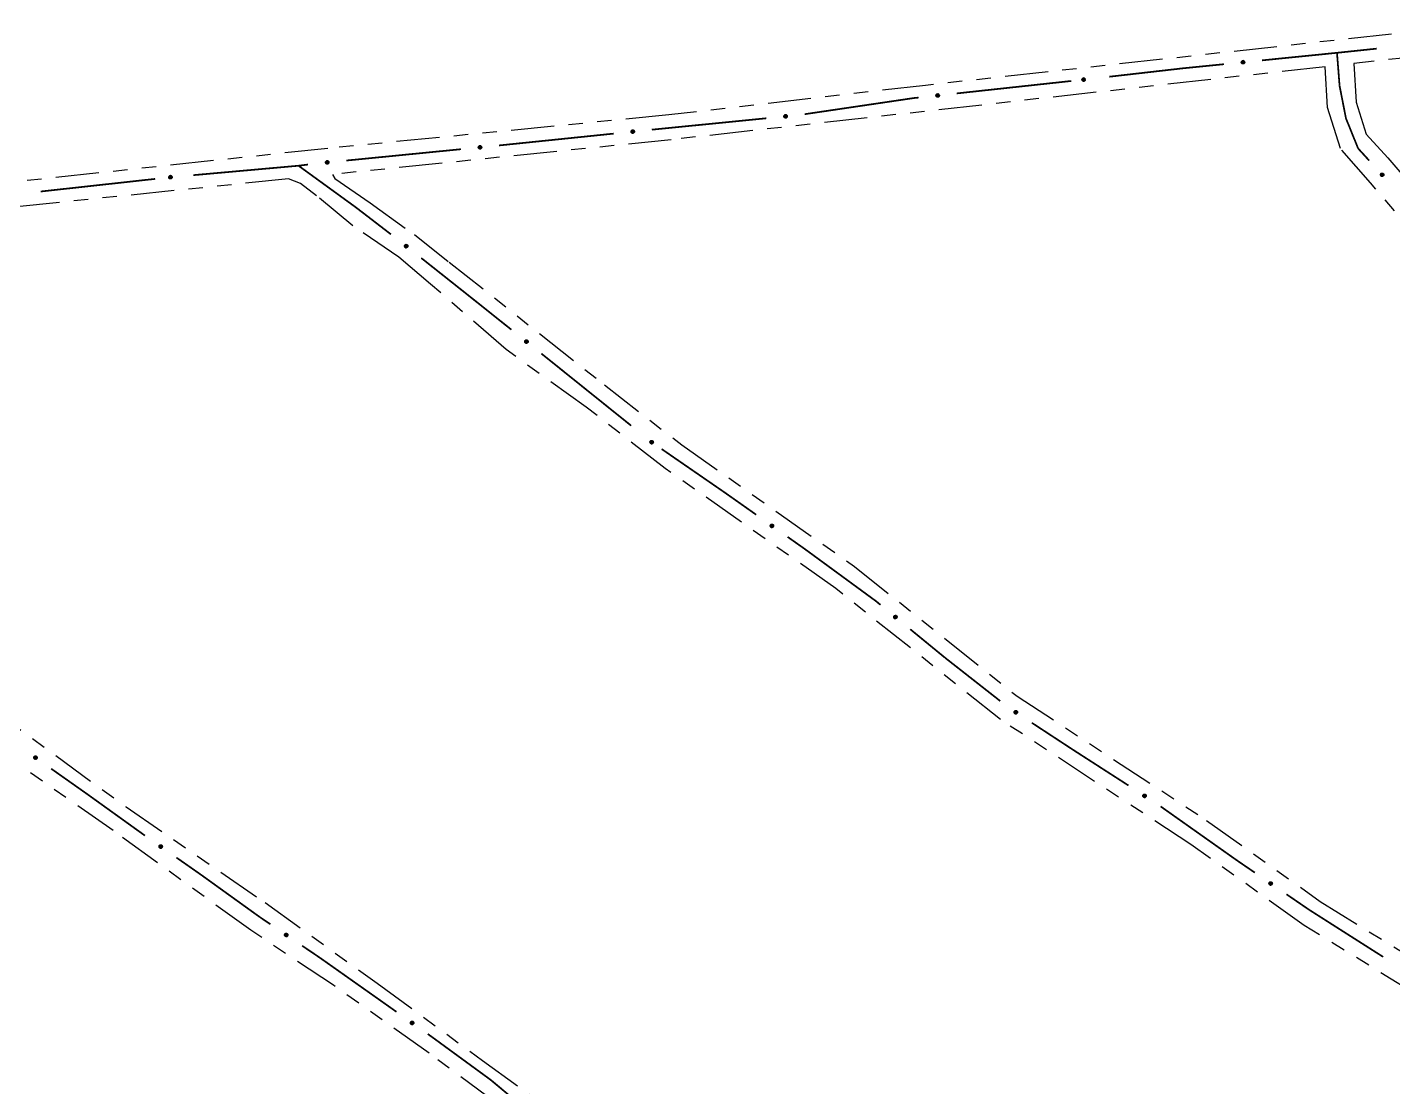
# Model space of a CAD drawing. Extents: x 211453 to 215163, y 4877397 to 4881305.
# Drawn here: x 214336.4 to 214478.6, y 4879583.5 to 4879693.9 of the extents above; entities that cross this region are included whole.
import ezdxf

# ---------------------------------------------------------------- set-up
doc = ezdxf.new("R2010")
doc.units = 0
doc.header["$LTSCALE"] = 1.5
doc.header["$MEASUREMENT"] = 0
doc.linetypes.add('TRACO_25', pattern=[8, 3, -1, 1, -1, 1, -1])
doc.layers.add('SV-EIXO-RUA-N-PAV', color=6, linetype='CONTINUOUS')
doc.layers.add('SV-RUA-NAO-PAV', color=7, linetype='CONTINUOUS')

msp = doc.modelspace()

# ---------------------------------------------------------------- linework, layer by layer
at = {"layer": 'SV-EIXO-RUA-N-PAV', "const_width": 0.18}
for points in [[(214472.809692, 4879691.26228), (214465.00455, 4879690.47629)], [(214472.964222, 4879691.278532), (214472.809692, 4879691.26228)], [(214472.809692, 4879691.26228), (214473.043947, 4879688.27144)], [(214476.942282, 4879691.696908), (214472.964222, 4879691.278532)], [(214461.024678, 4879690.07551), (214457.044807, 4879689.674731)], [(214456.662365, 4879689.636219), (214449.095994, 4879688.77149)], [(214457.044807, 4879689.674731), (214456.662365, 4879689.636219)], [(214445.121041, 4879688.324688), (214433.191045, 4879687.030396)], [(214473.043947, 4879688.27144), (214473.079169, 4879687.821748)], [(214473.079169, 4879687.821748), (214473.56962, 4879685.320448)], [(214428.67087, 4879686.54), (214417.340797, 4879684.864425)], [(214429.214379, 4879686.598965), (214428.67087, 4879686.54)], [(214413.363793, 4879684.441206), (214402.418084, 4879683.349666)], [(214473.56962, 4879685.320448), (214473.745049, 4879684.425761)], [(214473.745049, 4879684.425761), (214474.902501, 4879681.562589)], [(214397.444196, 4879682.83937), (214385.507461, 4879681.608778)], [(214401.683554, 4879683.276418), (214401.423107, 4879683.249567)], [(214402.418084, 4879683.349666), (214401.683554, 4879683.276418)], [(214474.902501, 4879681.562589), (214475.01022, 4879681.296126)], [(214475.01022, 4879681.296126), (214476.164439, 4879680.030924)], [(214381.526905, 4879681.214854), (214369.585167, 4879680.033802)], [(214364.611463, 4879679.494165), (214353.658703, 4879678.511981)], [(214364.614727, 4879679.494573), (214364.611463, 4879679.494165)], [(214364.611463, 4879679.494165), (214370.274925, 4879675.38014)], [(214365.606954, 4879679.619014), (214364.614727, 4879679.494573)], [(214349.677923, 4879678.122366), (214337.750177, 4879676.807496)], [(214370.274925, 4879675.38014), (214370.61644, 4879675.132059)], [(214370.61644, 4879675.132059), (214374.244985, 4879672.34087)], [(214377.396554, 4879669.877796), (214382.09754, 4879666.149427)], [(214382.09754, 4879666.149427), (214382.343139, 4879665.954642)], [(214382.343139, 4879665.954642), (214386.787954, 4879662.407769)], [(214389.914508, 4879659.912843), (214390.696147, 4879659.289111)], [(214390.696147, 4879659.289111), (214390.755771, 4879659.241532)], [(214390.755771, 4879659.241532), (214399.272487, 4879652.400978)], [(214402.445947, 4879649.969744), (214409.030475, 4879645.426177)], [(214409.030475, 4879645.426177), (214409.08228, 4879645.39043)], [(214409.08228, 4879645.39043), (214412.299341, 4879643.12086)], [(214415.567832, 4879640.815006), (214417.202078, 4879639.662079)], [(214417.202078, 4879639.662079), (214417.353285, 4879639.555406)], [(214417.353285, 4879639.555406), (214424.463432, 4879634.344917)], [(214424.463432, 4879634.344917), (214424.77453, 4879634.116936)], [(214424.77453, 4879634.116936), (214425.249647, 4879633.727527)], [(214428.343313, 4879631.191934), (214431.436979, 4879628.656341)], [(214431.436979, 4879628.656341), (214431.997497, 4879628.196936)], [(214431.997497, 4879628.196936), (214437.721598, 4879623.706477)], [(214441.01362, 4879621.439351), (214445.19537, 4879618.698372)], [(214445.19537, 4879618.698372), (214445.310417, 4879618.622964)], [(214445.310417, 4879618.622964), (214451.07992, 4879614.907329)], [(214338.844817, 4879616.652403), (214342.112689, 4879614.34567)], [(214342.112689, 4879614.34567), (214342.674274, 4879613.949257)], [(214342.674274, 4879613.949257), (214347.799348, 4879610.26381)], [(214454.431846, 4879612.725232), (214461.779012, 4879607.527237)], [(214347.799348, 4879610.26381), (214348.529646, 4879609.738652)], [(214348.529646, 4879609.738652), (214348.612032, 4879609.68112)], [(214351.89154, 4879607.390961), (214354.35117, 4879605.673342)], [(214461.779012, 4879607.527237), (214462.390609, 4879607.094542)], [(214462.390609, 4879607.094542), (214464.248224, 4879605.823542)], [(214354.35117, 4879605.673342), (214354.417913, 4879605.626734)], [(214354.417913, 4879605.626734), (214360.031445, 4879601.582577)], [(214467.549453, 4879603.564806), (214469.200068, 4879602.435439)], [(214469.200068, 4879602.435439), (214469.925155, 4879601.939326)], [(214469.925155, 4879601.939326), (214475.932177, 4879598.114342)], [(214360.031445, 4879601.582577), (214360.536448, 4879601.218757)], [(214360.536448, 4879601.218757), (214361.677159, 4879600.446401)], [(214364.989351, 4879598.203771), (214366.645447, 4879597.082456)], [(214475.932177, 4879598.114342), (214476.55329, 4879597.718848)], [(214476.55329, 4879597.718848), (214477.620694, 4879597.042472)], [(214366.645447, 4879597.082456), (214366.852355, 4879596.942362)], [(214366.852355, 4879596.942362), (214372.365329, 4879593.047326)], [(214372.365329, 4879593.047326), (214372.905098, 4879592.665967)], [(214372.905098, 4879592.665967), (214374.814521, 4879591.314855)], [(214378.079745, 4879589.004375), (214378.530203, 4879588.68563)], [(214378.530203, 4879588.68563), (214384.542608, 4879584.289462)], [(214384.542608, 4879584.289462), (214384.648738, 4879584.211863)], [(214384.648738, 4879584.211863), (214387.617286, 4879581.731294)]]:
    msp.add_lwpolyline(points, dxfattribs=at)
at = {"layer": 'SV-EIXO-RUA-N-PAV'}
for points in [[(214463.168601, 4879690.18077), (214463.138196, 4879690.14246), (214463.104231, 4879690.115753), (214463.069492, 4879690.101631), (214463.035539, 4879690.097157), (214463.000288, 4879690.096491), (214462.9646, 4879690.103662), (214462.926753, 4879690.120394), (214462.88811, 4879690.150624), (214462.863037, 4879690.187216), (214462.84737, 4879690.220534), (214462.840666, 4879690.255669), (214462.840594, 4879690.289924), (214462.849268, 4879690.326749), (214462.866599, 4879690.364937), (214462.897937, 4879690.403059), (214462.931415, 4879690.429014), (214462.965375, 4879690.441791), (214463.00074, 4879690.448307), (214463.036737, 4879690.448555), (214463.071728, 4879690.441314), (214463.110147, 4879690.423796), (214463.147363, 4879690.392366), (214463.173631, 4879690.359272), (214463.186882, 4879690.325499), (214463.192513, 4879690.290538), (214463.19361, 4879690.25519), (214463.187896, 4879690.219015), (214463.168601, 4879690.18077)], [(214446.566085, 4879688.370736), (214446.535976, 4879688.332193), (214446.502218, 4879688.305225), (214446.467588, 4879688.290836), (214446.433671, 4879688.2861), (214446.398426, 4879688.285163), (214446.362684, 4879688.292058), (214446.32471, 4879688.308498), (214446.285834, 4879688.33843), (214446.260481, 4879688.374828), (214446.244557, 4879688.408024), (214446.237583, 4879688.443106), (214446.237246, 4879688.47736), (214446.245636, 4879688.51425), (214446.262672, 4879688.552571), (214446.293716, 4879688.590933), (214446.326993, 4879688.617145), (214446.360854, 4879688.630183), (214446.396168, 4879688.636972), (214446.432161, 4879688.637497), (214446.467208, 4879688.630526), (214446.50576, 4879688.613304), (214446.543217, 4879688.582163), (214446.56974, 4879688.549271), (214446.58325, 4879688.515602), (214446.589151, 4879688.480685), (214446.59052, 4879688.445346), (214446.585085, 4879688.409129), (214446.566085, 4879688.370736)], [(214431.357427, 4879686.720739), (214431.327319, 4879686.682197), (214431.293561, 4879686.655228), (214431.258931, 4879686.640839), (214431.225014, 4879686.636103), (214431.189769, 4879686.635166), (214431.154027, 4879686.642062), (214431.116052, 4879686.658502), (214431.077177, 4879686.688433), (214431.051823, 4879686.724831), (214431.0359, 4879686.758027), (214431.028925, 4879686.79311), (214431.028589, 4879686.827363), (214431.036979, 4879686.864253), (214431.054015, 4879686.902574), (214431.085058, 4879686.940936), (214431.118335, 4879686.967148), (214431.152197, 4879686.980187), (214431.187511, 4879686.986975), (214431.223504, 4879686.9875), (214431.25855, 4879686.98053), (214431.297103, 4879686.963307), (214431.33456, 4879686.932166), (214431.361082, 4879686.899275), (214431.374593, 4879686.865605), (214431.380493, 4879686.830688), (214431.381863, 4879686.79535), (214431.376427, 4879686.759132), (214431.357427, 4879686.720739)], [(214415.507816, 4879684.544388), (214415.477374, 4879684.506108), (214415.443384, 4879684.479434), (214415.40863, 4879684.465345), (214415.374673, 4879684.460904), (214415.339422, 4879684.460273), (214415.303741, 4879684.467478), (214415.26591, 4879684.484246), (214415.227296, 4879684.514514), (214415.202259, 4879684.55113), (214415.186624, 4879684.584463), (214415.179954, 4879684.619605), (214415.179915, 4879684.65386), (214415.188624, 4879684.690676), (214415.205992, 4879684.728848), (214415.237367, 4879684.766939), (214415.27087, 4879684.792862), (214415.304843, 4879684.805606), (214415.340215, 4879684.812088), (214415.376211, 4879684.812301), (214415.411196, 4879684.805026), (214415.449597, 4879684.78747), (214415.486783, 4879684.756005), (214415.513019, 4879684.722885), (214415.526237, 4879684.6891), (214415.531835, 4879684.654133), (214415.532898, 4879684.618784), (214415.527148, 4879684.582615), (214415.507816, 4879684.544388)], [(214399.587863, 4879682.949703), (214399.557549, 4879682.911322), (214399.523648, 4879682.884534), (214399.488941, 4879682.87033), (214399.454999, 4879682.865775), (214399.41975, 4879682.865027), (214399.384045, 4879682.872113), (214399.346159, 4879682.888755), (214399.307444, 4879682.918894), (214399.282285, 4879682.955426), (214399.266539, 4879682.988707), (214399.259752, 4879683.023826), (214399.259598, 4879683.058081), (214399.268185, 4879683.094926), (214399.285426, 4879683.133155), (214399.316674, 4879683.171351), (214399.35009, 4879683.197385), (214399.38402, 4879683.210243), (214399.41937, 4879683.216842), (214399.455365, 4879683.217176), (214399.490374, 4879683.210018), (214399.528834, 4879683.19259), (214399.566125, 4879683.161249), (214399.592471, 4879683.128217), (214399.605801, 4879683.094476), (214399.611515, 4879683.059527), (214399.612696, 4879683.024182), (214399.607068, 4879682.987994), (214399.587863, 4879682.949703)], [(214383.671012, 4879681.316291), (214383.640539, 4879681.278036), (214383.606527, 4879681.251389), (214383.571762, 4879681.237329), (214383.537801, 4879681.232915), (214383.50255, 4879681.232313), (214383.466874, 4879681.239547), (214383.429057, 4879681.256347), (214383.390468, 4879681.286646), (214383.365461, 4879681.323282), (214383.349853, 4879681.356628), (214383.343212, 4879681.391775), (214383.3432, 4879681.42603), (214383.35194, 4879681.462839), (214383.369339, 4879681.500997), (214383.400745, 4879681.539063), (214383.434269, 4879681.564958), (214383.468252, 4879681.577674), (214383.503629, 4879681.584127), (214383.539626, 4879681.584311), (214383.574604, 4879681.577008), (214383.612991, 4879681.559421), (214383.650152, 4879681.527925), (214383.676361, 4879681.494784), (214383.689551, 4879681.460988), (214383.69512, 4879681.426016), (214383.696154, 4879681.390667), (214383.690375, 4879681.354502), (214383.671012, 4879681.316291)], [(214367.748694, 4879679.741555), (214367.718221, 4879679.703301), (214367.684209, 4879679.676654), (214367.649444, 4879679.662594), (214367.615483, 4879679.65818), (214367.580232, 4879679.657577), (214367.544556, 4879679.664811), (214367.506739, 4879679.681611), (214367.46815, 4879679.71191), (214367.443143, 4879679.748547), (214367.427535, 4879679.781892), (214367.420894, 4879679.817039), (214367.420882, 4879679.851295), (214367.429622, 4879679.888103), (214367.447021, 4879679.926261), (214367.478427, 4879679.964327), (214367.511951, 4879679.990222), (214367.545934, 4879680.002939), (214367.581311, 4879680.009392), (214367.617308, 4879680.009575), (214367.652286, 4879680.002273), (214367.690674, 4879679.984685), (214367.727834, 4879679.95319), (214367.754043, 4879679.920048), (214367.767233, 4879679.886253), (214367.772802, 4879679.851281), (214367.773836, 4879679.815931), (214367.768058, 4879679.779767), (214367.748694, 4879679.741555)], [(214477.496852, 4879678.733728), (214477.545736, 4879678.73218), (214477.587432, 4879678.720853), (214477.61949, 4879678.701396), (214477.643336, 4879678.676815), (214477.664899, 4879678.648921), (214477.680434, 4879678.616001), (214477.689582, 4879678.575644), (214477.688373, 4879678.526596), (214477.673962, 4879678.484645), (214477.656568, 4879678.452195), (214477.632369, 4879678.425854), (214477.60492, 4879678.405361), (214477.570191, 4879678.390355), (214477.529203, 4879678.381483), (214477.479913, 4879678.383893), (214477.439111, 4879678.395278), (214477.408597, 4879678.414912), (214477.38227, 4879678.439408), (214477.360597, 4879678.46815), (214477.345534, 4879678.500553), (214477.336676, 4879678.541837), (214477.339699, 4879678.590455), (214477.35059, 4879678.63128), (214477.36979, 4879678.662061), (214477.39449, 4879678.687437), (214477.422205, 4879678.709405), (214477.454646, 4879678.726399), (214477.496852, 4879678.733728)], [(214351.420267, 4879678.203688), (214351.390225, 4879678.165094), (214351.356514, 4879678.138067), (214351.321909, 4879678.123619), (214351.288, 4879678.118824), (214351.252757, 4879678.117827), (214351.217003, 4879678.12466), (214351.179, 4879678.141035), (214351.140073, 4879678.170899), (214351.114657, 4879678.207253), (214351.098676, 4879678.240422), (214351.091641, 4879678.275492), (214351.091245, 4879678.309745), (214351.099572, 4879678.34665), (214351.116542, 4879678.385), (214351.147519, 4879678.423415), (214351.180751, 4879678.449685), (214351.214589, 4879678.462782), (214351.249892, 4879678.469631), (214351.285884, 4879678.470218), (214351.320942, 4879678.463308), (214351.359524, 4879678.446152), (214351.397035, 4879678.415075), (214351.423614, 4879678.38223), (214351.437183, 4879678.348584), (214351.443143, 4879678.313677), (214351.444574, 4879678.278341), (214351.439201, 4879678.242114), (214351.420267, 4879678.203688)], [(214375.785389, 4879671.296115), (214375.833891, 4879671.302409), (214375.876863, 4879671.2979), (214375.911621, 4879671.283824), (214375.939093, 4879671.263377), (214375.964841, 4879671.239292), (214375.985444, 4879671.209283), (214376.000933, 4879671.17091), (214376.007588, 4879671.122301), (214376.000076, 4879671.078584), (214375.988099, 4879671.043768), (214375.968427, 4879671.013895), (214375.944611, 4879670.989273), (214375.912731, 4879670.968903), (214375.873691, 4879670.953586), (214375.82465, 4879670.948077), (214375.782552, 4879670.952786), (214375.74929, 4879670.967284), (214375.719382, 4879670.987252), (214375.69339, 4879671.012155), (214375.673335, 4879671.04173), (214375.657985, 4879671.081065), (214375.653188, 4879671.12954), (214375.657406, 4879671.171581), (214375.671433, 4879671.205039), (214375.691754, 4879671.23404), (214375.715596, 4879671.26016), (214375.7449, 4879671.282126), (214375.785389, 4879671.296115)], [(214388.307586, 4879661.335967), (214388.356106, 4879661.342116), (214388.399064, 4879661.337479), (214388.43378, 4879661.323299), (214388.461191, 4879661.30277), (214388.486867, 4879661.278609), (214388.50738, 4879661.248538), (214388.522755, 4879661.210119), (214388.529265, 4879661.16149), (214388.521622, 4879661.117795), (214388.509541, 4879661.083016), (214388.48978, 4879661.053202), (214388.465891, 4879661.028651), (214388.43395, 4879661.008377), (214388.394864, 4879660.993176), (214388.345807, 4879660.987814), (214388.303723, 4879660.992649), (214388.270504, 4879661.007246), (214388.240657, 4879661.027302), (214388.214739, 4879661.052283), (214388.194773, 4879661.081918), (214388.179539, 4879661.121298), (214388.174888, 4879661.169788), (214388.179231, 4879661.211816), (214388.193358, 4879661.245232), (214388.213765, 4879661.274172), (214388.237686, 4879661.30022), (214388.267055, 4879661.322099), (214388.307586, 4879661.335967)], [(214401.350368, 4879650.859479), (214401.398344, 4879650.868983), (214401.441521, 4879650.86734), (214401.477138, 4879650.855605), (214401.505908, 4879650.837029), (214401.5332, 4879650.814709), (214401.555752, 4879650.786135), (214401.573757, 4879650.748877), (214401.583629, 4879650.700817), (214401.579039, 4879650.656697), (214401.569402, 4879650.621163), (214401.551759, 4879650.590048), (214401.529632, 4879650.563898), (214401.499177, 4879650.541454), (214401.461241, 4879650.523577), (214401.412675, 4879650.51482), (214401.370357, 4879650.516721), (214401.336204, 4879650.528976), (214401.305036, 4879650.546911), (214401.277446, 4879650.570032), (214401.25547, 4879650.598208), (214401.237539, 4879650.636436), (214401.229531, 4879650.684485), (214401.230945, 4879650.726714), (214401.242717, 4879650.76103), (214401.261066, 4879650.791318), (214401.283119, 4879650.818964), (214401.310899, 4879650.84283), (214401.350368, 4879650.859479)], [(214413.879639, 4879642.140709), (214413.927711, 4879642.149714), (214413.970869, 4879642.147623), (214414.006362, 4879642.135519), (214414.034937, 4879642.116644), (214414.061996, 4879642.094042), (214414.08425, 4879642.065236), (214414.101867, 4879642.027792), (214414.111239, 4879641.979633), (214414.106191, 4879641.935563), (214414.096186, 4879641.900131), (214414.078221, 4879641.869201), (214414.055824, 4879641.843282), (214414.025137, 4879641.821156), (214413.987017, 4879641.803673), (214413.938363, 4879641.795422), (214413.896067, 4879641.797762), (214413.862043, 4879641.810371), (214413.831063, 4879641.828629), (214413.803714, 4879641.852035), (214413.782032, 4879641.880438), (214413.764499, 4879641.91885), (214413.756991, 4879641.96698), (214413.758843, 4879642.009192), (214413.770972, 4879642.043383), (214413.789634, 4879642.073479), (214413.811973, 4879642.100895), (214413.839999, 4879642.12447), (214413.879639, 4879642.140709)], [(214426.755135, 4879632.635947), (214426.803731, 4879632.641461), (214426.846625, 4879632.636263), (214426.881153, 4879632.62163), (214426.908293, 4879632.600744), (214426.933651, 4879632.576249), (214426.953769, 4879632.545913), (214426.96864, 4879632.507296), (214426.974514, 4879632.458586), (214426.966301, 4879632.414996), (214426.953766, 4879632.380377), (214426.933617, 4879632.350824), (214426.909408, 4879632.326588), (214426.877205, 4879632.306732), (214426.837924, 4879632.292044), (214426.788801, 4879632.287324), (214426.746784, 4879632.292708), (214426.713759, 4879632.307739), (214426.684176, 4879632.328184), (214426.658587, 4879632.353501), (214426.63901, 4879632.383394), (214426.624293, 4879632.422971), (214426.620276, 4879632.471517), (214426.625168, 4879632.513485), (214426.639731, 4879632.546713), (214426.660515, 4879632.575384), (214426.684773, 4879632.601117), (214426.714427, 4879632.62261), (214426.755135, 4879632.635947)], [(214439.281099, 4879622.706574), (214439.328835, 4879622.717217), (214439.372038, 4879622.716602), (214439.407925, 4879622.705719), (214439.437128, 4879622.687832), (214439.464944, 4879622.666168), (214439.48817, 4879622.638139), (214439.507057, 4879622.60132), (214439.518069, 4879622.553509), (214439.514531, 4879622.509292), (214439.505743, 4879622.473539), (214439.488845, 4879622.442013), (214439.467347, 4879622.415344), (214439.437434, 4879622.392181), (214439.399935, 4879622.373406), (214439.351591, 4879622.363496), (214439.309239, 4879622.364389), (214439.274805, 4879622.375828), (214439.243218, 4879622.393016), (214439.215085, 4879622.415474), (214439.192445, 4879622.443119), (214439.173609, 4879622.480909), (214439.164461, 4879622.528754), (214439.164869, 4879622.571005), (214439.175821, 4879622.605591), (214439.193444, 4879622.636307), (214439.214833, 4879622.66447), (214439.242037, 4879622.68899), (214439.281099, 4879622.706574)], [(214337.156981, 4879617.97856), (214337.205056, 4879617.987551), (214337.248212, 4879617.985449), (214337.283702, 4879617.973335), (214337.312273, 4879617.954453), (214337.339326, 4879617.931844), (214337.361572, 4879617.903031), (214337.379179, 4879617.865583), (214337.388538, 4879617.817421), (214337.383478, 4879617.773353), (214337.373464, 4879617.737924), (214337.35549, 4879617.706998), (214337.333086, 4879617.681086), (214337.302393, 4879617.658967), (214337.264269, 4879617.641495), (214337.215612, 4879617.633257), (214337.173317, 4879617.635608), (214337.139297, 4879617.648226), (214337.108321, 4879617.666493), (214337.080978, 4879617.689906), (214337.059304, 4879617.718315), (214337.041781, 4879617.756732), (214337.034286, 4879617.804864), (214337.03615, 4879617.847075), (214337.048287, 4879617.881263), (214337.066957, 4879617.911354), (214337.089304, 4879617.938764), (214337.117336, 4879617.962332), (214337.156981, 4879617.97856)], [(214452.700198, 4879613.994783), (214452.747847, 4879614.005809), (214452.791054, 4879614.005543), (214452.827026, 4879613.994948), (214452.856373, 4879613.977297), (214452.884363, 4879613.955858), (214452.907813, 4879613.928017), (214452.926996, 4879613.891351), (214452.938393, 4879613.84363), (214452.93521, 4879613.799387), (214452.92671, 4879613.763564), (214452.910067, 4879613.731903), (214452.888784, 4879613.705061), (214452.859059, 4879613.681659), (214452.821712, 4879613.662582), (214452.773449, 4879613.652283), (214452.731092, 4879613.652835), (214452.696567, 4879613.663996), (214452.664843, 4879613.68093), (214452.63653, 4879613.70316), (214452.613668, 4879613.730622), (214452.594529, 4879613.76826), (214452.584995, 4879613.81603), (214452.585063, 4879613.858282), (214452.595737, 4879613.892955), (214452.613111, 4879613.923812), (214452.634273, 4879613.952147), (214452.661278, 4879613.976885), (214452.700198, 4879613.994783)], [(214350.197011, 4879608.708556), (214350.245039, 4879608.717791), (214350.288206, 4879608.715907), (214350.323757, 4879608.703974), (214350.352422, 4879608.685236), (214350.37959, 4879608.662764), (214350.401981, 4879608.634065), (214350.419778, 4879608.596706), (214350.42938, 4879608.548592), (214350.424544, 4879608.504499), (214350.414709, 4879608.469019), (214350.396892, 4879608.438004), (214350.374619, 4879608.411978), (214350.344039, 4879608.389704), (214350.306003, 4879608.372039), (214350.257389, 4879608.363554), (214350.215082, 4879608.365692), (214350.180999, 4879608.378138), (214350.149931, 4879608.396247), (214350.122471, 4879608.419522), (214350.100653, 4879608.44782), (214350.082936, 4879608.486148), (214350.075197, 4879608.534241), (214350.076847, 4879608.576461), (214350.088811, 4879608.610711), (214350.107329, 4879608.640896), (214350.129536, 4879608.668418), (214350.157449, 4879608.692128), (214350.197011, 4879608.708556)], [(214465.842419, 4879604.866159), (214465.890357, 4879604.875852), (214465.93354, 4879604.87438), (214465.969203, 4879604.862787), (214465.998046, 4879604.844324), (214466.025427, 4879604.822112), (214466.048092, 4879604.793628), (214466.066244, 4879604.756441), (214466.076306, 4879604.708421), (214466.071891, 4879604.664284), (214466.062395, 4879604.628712), (214466.044875, 4879604.597527), (214466.022852, 4879604.57129), (214465.992485, 4879604.548725), (214465.95462, 4879604.530698), (214465.906089, 4879604.521749), (214465.863764, 4879604.523482), (214465.829563, 4879604.535602), (214465.798324, 4879604.553414), (214465.770643, 4879604.576425), (214465.748556, 4879604.604514), (214465.730473, 4879604.642671), (214465.722276, 4879604.690688), (214465.723522, 4879604.732922), (214465.735159, 4879604.767284), (214465.753387, 4879604.797645), (214465.775331, 4879604.825378), (214465.803016, 4879604.849353), (214465.842419, 4879604.866159)], [(214363.275998, 4879599.496793), (214363.323889, 4879599.50672), (214363.367078, 4879599.505459), (214363.402797, 4879599.494039), (214363.43173, 4879599.475717), (214363.459219, 4879599.453639), (214363.482022, 4879599.425265), (214363.500355, 4879599.388168), (214363.51065, 4879599.340197), (214363.50645, 4879599.296038), (214363.497128, 4879599.260421), (214363.47976, 4879599.229151), (214363.457865, 4879599.202807), (214363.427609, 4879599.180095), (214363.389832, 4879599.161883), (214363.341345, 4879599.152698), (214363.299012, 4879599.154225), (214363.264753, 4879599.166178), (214363.233427, 4879599.183838), (214363.205634, 4879599.206714), (214363.18341, 4879599.234695), (214363.165142, 4879599.272763), (214363.156711, 4879599.32074), (214363.157752, 4879599.362979), (214363.169221, 4879599.397398), (214363.187301, 4879599.427846), (214363.20911, 4879599.455686), (214363.236677, 4879599.479796), (214363.275998, 4879599.496793)], [(214376.393431, 4879590.332467), (214376.441516, 4879590.341404), (214376.48467, 4879590.339252), (214376.520146, 4879590.327098), (214376.548694, 4879590.308183), (214376.575722, 4879590.285542), (214376.597935, 4879590.256704), (214376.615499, 4879590.219236), (214376.624802, 4879590.171063), (214376.619692, 4879590.127001), (214376.609637, 4879590.091583), (214376.591628, 4879590.060679), (214376.569194, 4879590.034791), (214376.538475, 4879590.012708), (214376.500331, 4879589.99528), (214376.451665, 4879589.987097), (214376.409373, 4879589.989497), (214376.375367, 4879590.002154), (214376.344413, 4879590.020456), (214376.317097, 4879590.043901), (214376.295455, 4879590.072335), (214376.277976, 4879590.110772), (214376.270537, 4879590.158912), (214376.272449, 4879590.201121), (214376.284625, 4879590.235295), (214376.30333, 4879590.265365), (214376.325708, 4879590.292749), (214376.353767, 4879590.316285), (214376.393431, 4879590.332467)]]:
    msp.add_lwpolyline(points, close=True, dxfattribs=at)
for points in [[(214463.173631, 4879690.359272), (214462.840594, 4879690.289924)], [(214463.186882, 4879690.325499), (214462.840666, 4879690.255669)], [(214463.176726, 4879690.342803), (214462.843582, 4879690.273598)], [(214463.187069, 4879690.308188), (214462.845506, 4879690.240878)], [(214463.192513, 4879690.290538), (214462.84737, 4879690.220534)], [(214463.147363, 4879690.392366), (214462.849268, 4879690.326749)], [(214463.158238, 4879690.376598), (214462.849531, 4879690.309854)], [(214463.189403, 4879690.271394), (214462.860332, 4879690.202599)], [(214463.125088, 4879690.406174), (214462.860911, 4879690.346657)], [(214463.19361, 4879690.25519), (214462.863037, 4879690.187216)], [(214463.110147, 4879690.423796), (214462.866599, 4879690.364937)], [(214463.186033, 4879690.236769), (214462.880179, 4879690.168941)], [(214463.187896, 4879690.219015), (214462.88811, 4879690.150624)], [(214463.085697, 4879690.429636), (214462.88994, 4879690.385237)], [(214463.071728, 4879690.441314), (214462.897937, 4879690.403059)], [(214463.177232, 4879690.201597), (214462.91075, 4879690.137734)], [(214463.049978, 4879690.443868), (214462.92101, 4879690.417166)], [(214463.168601, 4879690.18077), (214462.926753, 4879690.120394)], [(214463.036737, 4879690.448555), (214462.931415, 4879690.429014)], [(214463.151192, 4879690.160575), (214462.952993, 4879690.113188)], [(214463.138196, 4879690.14246), (214462.9646, 4879690.103662)], [(214463.1189, 4879690.127152), (214462.991153, 4879690.101945)], [(214463.104231, 4879690.115753), (214463.000288, 4879690.096491)], [(214446.56974, 4879688.549271), (214446.237246, 4879688.47736)], [(214446.58325, 4879688.515602), (214446.237583, 4879688.443106)], [(214446.572962, 4879688.532827), (214446.240361, 4879688.461057)], [(214446.583571, 4879688.498292), (214446.242536, 4879688.428352)], [(214446.589151, 4879688.480685), (214446.244557, 4879688.408024)], [(214446.543217, 4879688.582163), (214446.245636, 4879688.51425)], [(214446.554213, 4879688.566479), (214446.24603, 4879688.497358)], [(214446.520836, 4879688.595798), (214446.257126, 4879688.534247)], [(214446.50576, 4879688.613304), (214446.262672, 4879688.552571)], [(214446.481266, 4879688.618956), (214446.285857, 4879688.57305)], [(214446.467208, 4879688.630526), (214446.293716, 4879688.590933)], [(214446.445438, 4879688.632912), (214446.31668, 4879688.605217)], [(214446.432161, 4879688.637497), (214446.326993, 4879688.617145)], [(214446.586188, 4879688.461518), (214446.257657, 4879688.39019)], [(214446.59052, 4879688.445346), (214446.260481, 4879688.374828)], [(214446.583085, 4879688.426868), (214446.277762, 4879688.356685)], [(214446.585085, 4879688.409129), (214446.285834, 4879688.33843)], [(214446.574555, 4879688.391629), (214446.308573, 4879688.325714)], [(214446.566085, 4879688.370736), (214446.32471, 4879688.308498)], [(214446.548831, 4879688.350408), (214446.351004, 4879688.301495)], [(214446.535976, 4879688.332193), (214446.362684, 4879688.292058)], [(214446.516799, 4879688.316737), (214446.38925, 4879688.290546)], [(214446.502218, 4879688.305225), (214446.398426, 4879688.285163)], [(214431.361082, 4879686.899275), (214431.028589, 4879686.827363)], [(214431.374593, 4879686.865605), (214431.028925, 4879686.79311)], [(214431.364304, 4879686.88283), (214431.031703, 4879686.81106)], [(214431.374914, 4879686.848296), (214431.033879, 4879686.778356)], [(214431.380493, 4879686.830688), (214431.0359, 4879686.758027)], [(214431.33456, 4879686.932166), (214431.036979, 4879686.864253)], [(214431.345555, 4879686.916482), (214431.037373, 4879686.847361)], [(214431.312179, 4879686.945802), (214431.048468, 4879686.884251)], [(214431.377531, 4879686.811521), (214431.048999, 4879686.740193)], [(214431.381863, 4879686.79535), (214431.051823, 4879686.724831)], [(214431.297103, 4879686.963307), (214431.054015, 4879686.902574)], [(214431.374427, 4879686.776871), (214431.069105, 4879686.706688)], [(214431.376427, 4879686.759132), (214431.077177, 4879686.688433)], [(214431.272608, 4879686.968959), (214431.077199, 4879686.923054)], [(214431.25855, 4879686.98053), (214431.085058, 4879686.940936)], [(214431.365897, 4879686.741633), (214431.099915, 4879686.675718)], [(214431.236781, 4879686.982915), (214431.108023, 4879686.955221)], [(214431.357427, 4879686.720739), (214431.116052, 4879686.658502)], [(214431.223504, 4879686.9875), (214431.118335, 4879686.967148)], [(214431.340174, 4879686.700411), (214431.142346, 4879686.651498)], [(214431.327319, 4879686.682197), (214431.154027, 4879686.642062)], [(214431.308141, 4879686.66674), (214431.180592, 4879686.64055)], [(214431.293561, 4879686.655228), (214431.189769, 4879686.635166)], [(214415.513019, 4879684.722885), (214415.179915, 4879684.65386)], [(214415.526237, 4879684.6891), (214415.179954, 4879684.619605)], [(214415.516099, 4879684.706413), (214415.182888, 4879684.637531)], [(214415.526408, 4879684.671788), (214415.18478, 4879684.604809)], [(214415.531835, 4879684.654133), (214415.186624, 4879684.584463)], [(214415.486783, 4879684.756005), (214415.188624, 4879684.690676)], [(214415.497642, 4879684.740227), (214415.188872, 4879684.673781)], [(214415.528706, 4879684.634992), (214415.199569, 4879684.566516)], [(214415.464521, 4879684.769835), (214415.200287, 4879684.710573)], [(214415.532898, 4879684.618784), (214415.202259, 4879684.55113)], [(214415.449597, 4879684.78747), (214415.205992, 4879684.728848)], [(214415.525302, 4879684.600371), (214415.219382, 4879684.532839)], [(214415.527148, 4879684.582615), (214415.227296, 4879684.514514)], [(214415.425153, 4879684.793334), (214415.229353, 4879684.749125)], [(214415.411196, 4879684.805026), (214415.237367, 4879684.766939)], [(214415.516467, 4879684.565207), (214415.249923, 4879684.501602)], [(214415.389448, 4879684.807601), (214415.260455, 4879684.781024)], [(214415.507816, 4879684.544388), (214415.26591, 4879684.484246)], [(214415.376211, 4879684.812301), (214415.27087, 4879684.792862)], [(214415.490387, 4879684.52421), (214415.292143, 4879684.477015)], [(214415.477374, 4879684.506108), (214415.303741, 4879684.467478)], [(214415.458063, 4879684.490819), (214415.330292, 4879684.465735)], [(214415.443384, 4879684.479434), (214415.339422, 4879684.460273)], [(214399.592471, 4879683.128217), (214399.259598, 4879683.058081)], [(214399.605801, 4879683.094476), (214399.259752, 4879683.023826)], [(214399.595605, 4879683.111755), (214399.262626, 4879683.041762)], [(214399.60603, 4879683.077164), (214399.264627, 4879683.009046)], [(214399.611515, 4879683.059527), (214399.266539, 4879682.988707)], [(214399.566125, 4879683.161249), (214399.268185, 4879683.094926)], [(214399.577036, 4879683.145507), (214399.268489, 4879683.078032)], [(214399.608451, 4879683.040377), (214399.279543, 4879682.970803)], [(214399.543817, 4879683.175004), (214399.279781, 4879683.114862)], [(214399.612696, 4879683.024182), (214399.282285, 4879682.955426)], [(214399.528834, 4879683.19259), (214399.285426, 4879683.133155)], [(214399.605162, 4879683.005744), (214399.29947, 4879682.937192)], [(214399.607068, 4879682.987994), (214399.307444, 4879682.918894)], [(214399.50437, 4879683.198372), (214399.308719, 4879683.153511)], [(214399.490374, 4879683.210018), (214399.316674, 4879683.171351)], [(214399.596445, 4879682.970551), (214399.330114, 4879682.906057)], [(214399.468618, 4879683.212519), (214399.339714, 4879683.185513)], [(214399.587863, 4879682.949703), (214399.346159, 4879682.888755)], [(214399.455365, 4879683.217176), (214399.35009, 4879683.197385)], [(214399.570501, 4879682.929468), (214399.372415, 4879682.881611)], [(214399.557549, 4879682.911322), (214399.384045, 4879682.872113)], [(214399.538289, 4879682.895968), (214399.410603, 4879682.870459)], [(214399.523648, 4879682.884534), (214399.41975, 4879682.865027)], [(214383.676361, 4879681.494784), (214383.3432, 4879681.42603)], [(214383.689551, 4879681.460988), (214383.343212, 4879681.391775)], [(214383.679427, 4879681.47831), (214383.34616, 4879681.409699)], [(214383.689708, 4879681.443676), (214383.348025, 4879681.376975)], [(214383.69512, 4879681.426016), (214383.349853, 4879681.356628)], [(214383.650152, 4879681.527925), (214383.35194, 4879681.462839)], [(214383.660998, 4879681.512138), (214383.352173, 4879681.445944)], [(214383.691976, 4879681.406878), (214383.362783, 4879681.33867)], [(214383.627901, 4879681.541773), (214383.363618, 4879681.482727)], [(214383.696154, 4879681.390667), (214383.365461, 4879681.323282)], [(214383.612991, 4879681.559421), (214383.369339, 4879681.500997)], [(214383.688544, 4879681.37226), (214383.382569, 4879681.304976)], [(214383.690375, 4879681.354502), (214383.390468, 4879681.286646)], [(214383.588552, 4879681.565305), (214383.392716, 4879681.521255)], [(214383.574604, 4879681.577008), (214383.400745, 4879681.539063)], [(214383.552859, 4879681.5796), (214383.423843, 4879681.553129)], [(214383.539626, 4879681.584311), (214383.434269, 4879681.564958)], [(214367.727834, 4879679.95319), (214367.429622, 4879679.888103)], [(214367.73868, 4879679.937402), (214367.429855, 4879679.871209)], [(214367.705583, 4879679.967037), (214367.4413, 4879679.907991)], [(214367.690674, 4879679.984685), (214367.447021, 4879679.926261)], [(214367.666234, 4879679.990569), (214367.470398, 4879679.94652)], [(214367.652286, 4879680.002273), (214367.478427, 4879679.964327)], [(214367.630541, 4879680.004864), (214367.501525, 4879679.978393)], [(214367.617308, 4879680.009575), (214367.511951, 4879679.990222)], [(214383.67968, 4879681.337103), (214383.413085, 4879681.273715)], [(214383.671012, 4879681.316291), (214383.429057, 4879681.256347)], [(214383.653567, 4879681.296128), (214383.455284, 4879681.249094)], [(214383.640539, 4879681.278036), (214383.466874, 4879681.239547)], [(214383.621216, 4879681.262762), (214383.493424, 4879681.237783)], [(214383.606527, 4879681.251389), (214383.50255, 4879681.232313)], [(214367.754043, 4879679.920048), (214367.420882, 4879679.851295)], [(214367.767233, 4879679.886253), (214367.420894, 4879679.817039)], [(214367.757109, 4879679.903574), (214367.423842, 4879679.834963)], [(214367.76739, 4879679.86894), (214367.425707, 4879679.802239)], [(214367.772802, 4879679.851281), (214367.427535, 4879679.781892)], [(214367.769658, 4879679.832143), (214367.440465, 4879679.763935)], [(214367.773836, 4879679.815931), (214367.443143, 4879679.748547)], [(214367.766226, 4879679.797524), (214367.460251, 4879679.730241)], [(214367.768058, 4879679.779767), (214367.46815, 4879679.71191)], [(214367.757362, 4879679.762368), (214367.490767, 4879679.698979)], [(214367.748694, 4879679.741555), (214367.506739, 4879679.681611)], [(214367.731249, 4879679.721392), (214367.532966, 4879679.674358)], [(214367.718221, 4879679.703301), (214367.544556, 4879679.664811)], [(214367.698898, 4879679.688027), (214367.571106, 4879679.663047)], [(214367.684209, 4879679.676654), (214367.580232, 4879679.657577)], [(214477.336676, 4879678.541837), (214477.529203, 4879678.381483)], [(214477.339699, 4879678.590455), (214477.570191, 4879678.390355)], [(214477.341905, 4879678.564341), (214477.547267, 4879678.387823)], [(214477.345867, 4879678.608589), (214477.583593, 4879678.400645)], [(214477.346574, 4879678.51873), (214477.498986, 4879678.388106)], [(214477.35059, 4879678.63128), (214477.60492, 4879678.405361)], [(214477.36196, 4879678.643588), (214477.61624, 4879678.417499)], [(214477.36979, 4879678.662061), (214477.632369, 4879678.425854)], [(214477.383572, 4879678.672539), (214477.641353, 4879678.438563)], [(214477.39449, 4879678.687437), (214477.656568, 4879678.452195)], [(214477.411709, 4879678.696361), (214477.66323, 4879678.473297)], [(214477.422205, 4879678.709405), (214477.673962, 4879678.484645)], [(214477.441509, 4879678.714312), (214477.678404, 4879678.509304)], [(214477.454646, 4879678.726399), (214477.688373, 4879678.526596)], [(214477.474987, 4879678.72823), (214477.685213, 4879678.552456)], [(214477.496852, 4879678.733728), (214477.689582, 4879678.575644)], [(214477.523445, 4879678.731803), (214477.679712, 4879678.601002)], [(214477.545736, 4879678.73218), (214477.680434, 4879678.616001)], [(214477.569533, 4879678.725825), (214477.665971, 4879678.638336)], [(214477.587432, 4879678.720853), (214477.664899, 4879678.648921)], [(214351.423614, 4879678.38223), (214351.091245, 4879678.309745)], [(214351.437183, 4879678.348584), (214351.091641, 4879678.275492)], [(214351.426865, 4879678.365791), (214351.094388, 4879678.293448)], [(214351.437533, 4879678.331275), (214351.09662, 4879678.260747)], [(214351.443143, 4879678.313677), (214351.098676, 4879678.240422)], [(214351.397035, 4879678.415075), (214351.099572, 4879678.34665)], [(214351.408058, 4879678.399411), (214351.099995, 4879678.329758)], [(214351.374631, 4879678.428673), (214351.111027, 4879678.366667)], [(214351.440214, 4879678.294505), (214351.111806, 4879678.22261)], [(214351.444574, 4879678.278341), (214351.114657, 4879678.207253)], [(214351.359524, 4879678.446152), (214351.116542, 4879678.385)], [(214351.43717, 4879678.25985), (214351.131969, 4879678.18914)], [(214351.33502, 4879678.451762), (214351.139691, 4879678.405519)], [(214351.439201, 4879678.242114), (214351.140073, 4879678.170899)], [(214351.320942, 4879678.463308), (214351.147519, 4879678.423415)], [(214351.428701, 4879678.224597), (214351.162833, 4879678.158223)], [(214351.299169, 4879678.465656), (214351.170459, 4879678.43774)], [(214351.420267, 4879678.203688), (214351.179, 4879678.141035)], [(214351.285884, 4879678.470218), (214351.180751, 4879678.449685)], [(214351.403049, 4879678.183331), (214351.205306, 4879678.134076)], [(214351.390225, 4879678.165094), (214351.217003, 4879678.12466)], [(214351.371074, 4879678.149605), (214351.243571, 4879678.123194)], [(214351.356514, 4879678.138067), (214351.252757, 4879678.117827)], [(214477.345534, 4879678.500553), (214477.479913, 4879678.383893)], [(214477.35646, 4879678.481573), (214477.454826, 4879678.393996)], [(214477.360597, 4879678.46815), (214477.439111, 4879678.395278)], [(214375.653188, 4879671.12954), (214375.912731, 4879670.968903)], [(214375.656375, 4879671.148427), (214375.924314, 4879670.981205)], [(214375.657406, 4879671.171581), (214375.944611, 4879670.989273)], [(214375.657985, 4879671.081065), (214375.873691, 4879670.953586)], [(214375.659546, 4879671.104115), (214375.890508, 4879670.962736)], [(214375.666661, 4879671.185551), (214375.953843, 4879671.003067)], [(214375.671433, 4879671.205039), (214375.968427, 4879671.013895)], [(214375.671453, 4879671.059839), (214375.842804, 4879670.955289)], [(214375.673335, 4879671.04173), (214375.82465, 4879670.948077)], [(214375.683361, 4879671.217587), (214375.975262, 4879671.027877)], [(214375.687158, 4879671.024743), (214375.79827, 4879670.954035)], [(214375.691754, 4879671.23404), (214375.988099, 4879671.043768)], [(214375.69339, 4879671.012155), (214375.782552, 4879670.952786)], [(214375.707323, 4879671.245605), (214375.991298, 4879671.065664)], [(214375.715596, 4879671.26016), (214376.000076, 4879671.078584)], [(214375.733866, 4879671.268093), (214376.000515, 4879671.103636)], [(214375.7449, 4879671.282126), (214376.007588, 4879671.122301)], [(214375.764686, 4879671.287189), (214376.00033, 4879671.147321)], [(214375.785389, 4879671.296115), (214376.000933, 4879671.17091)], [(214375.811948, 4879671.29847), (214375.987133, 4879671.194362)], [(214375.833891, 4879671.302409), (214375.985444, 4879671.209283)], [(214375.858398, 4879671.299945), (214375.967594, 4879671.229015)], [(214375.876863, 4879671.2979), (214375.964841, 4879671.239292)], [(214388.174888, 4879661.169788), (214388.43395, 4879661.008377)], [(214388.178131, 4879661.188665), (214388.445569, 4879661.020644)], [(214388.179231, 4879661.211816), (214388.465891, 4879661.028651)], [(214388.179539, 4879661.121298), (214388.394864, 4879660.993176)], [(214388.181169, 4879661.144344), (214388.411708, 4879661.002275)], [(214388.188527, 4879661.225758), (214388.475164, 4879661.042417)], [(214388.192944, 4879661.100033), (214388.363982, 4879660.994971)], [(214388.193358, 4879661.245232), (214388.48978, 4879661.053202)], [(214388.194773, 4879661.081918), (214388.345807, 4879660.987814)], [(214388.205323, 4879661.257744), (214388.496656, 4879661.067163)], [(214388.208544, 4879661.06489), (214388.319445, 4879660.993851)], [(214388.213765, 4879661.274172), (214388.509541, 4879661.083016)], [(214388.214739, 4879661.052283), (214388.303723, 4879660.992649)], [(214388.229369, 4879661.28569), (214388.512806, 4879661.104902)], [(214388.237686, 4879661.30022), (214388.521622, 4879661.117795)], [(214388.255979, 4879661.308099), (214388.522135, 4879661.142846)], [(214388.267055, 4879661.322099), (214388.529265, 4879661.16149)], [(214388.286856, 4879661.327103), (214388.522082, 4879661.186532)], [(214388.307586, 4879661.335967), (214388.522755, 4879661.210119)], [(214388.334151, 4879661.338243), (214388.509024, 4879661.233612)], [(214388.356106, 4879661.342116), (214388.50738, 4879661.248538)], [(214388.380606, 4879661.339579), (214388.489589, 4879661.268324)], [(214388.399064, 4879661.337479), (214388.486867, 4879661.278609)], [(214401.229531, 4879650.684485), (214401.499177, 4879650.541454)], [(214401.230945, 4879650.726714), (214401.529632, 4879650.563898)], [(214401.231456, 4879650.703543), (214401.509916, 4879650.554499)], [(214401.237539, 4879650.636436), (214401.461241, 4879650.523577)], [(214401.237564, 4879650.659539), (214401.477413, 4879650.533823)], [(214401.239251, 4879650.741268), (214401.537927, 4879650.578275)], [(214401.242717, 4879650.76103), (214401.551759, 4879650.590048)], [(214401.252388, 4879650.616153), (214401.430309, 4879650.523222)], [(214401.253785, 4879650.774343), (214401.557649, 4879650.604454)], [(214401.25547, 4879650.598208), (214401.412675, 4879650.51482)], [(214401.261066, 4879650.791318), (214401.569402, 4879650.621163)], [(214401.270391, 4879650.582178), (214401.385957, 4879650.519012)], [(214401.275832, 4879650.803892), (214401.571139, 4879650.643223)], [(214401.277446, 4879650.570032), (214401.370357, 4879650.516721)], [(214401.283119, 4879650.818964), (214401.579039, 4879650.656697)], [(214401.300822, 4879650.828094), (214401.577811, 4879650.681723)], [(214401.310899, 4879650.84283), (214401.583629, 4879650.700817)], [(214401.330304, 4879650.849197), (214401.574724, 4879650.7253)], [(214401.350368, 4879650.859479), (214401.573757, 4879650.748877)], [(214401.376712, 4879650.863594), (214401.558429, 4879650.771359)], [(214401.398344, 4879650.868983), (214401.555752, 4879650.786135)], [(214401.422961, 4879650.868152), (214401.53663, 4879650.804638)], [(214401.441521, 4879650.86734), (214401.5332, 4879650.814709)], [(214413.756991, 4879641.96698), (214414.025137, 4879641.821156)], [(214413.758843, 4879642.009192), (214414.055824, 4879641.843282)], [(214413.759113, 4879641.986016), (214414.036011, 4879641.834088)], [(214413.764499, 4879641.91885), (214413.987017, 4879641.803673)], [(214413.764765, 4879641.941951), (214414.003294, 4879641.813751)], [(214413.7673, 4879642.023658), (214414.064267, 4879641.857572)], [(214413.770972, 4879642.043383), (214414.078221, 4879641.869201)], [(214413.779137, 4879641.898414), (214413.956083, 4879641.80364)], [(214413.782032, 4879641.880438), (214413.938363, 4879641.795422)], [(214413.782177, 4879642.056581), (214414.084261, 4879641.883545)], [(214413.789634, 4879642.073479), (214414.096186, 4879641.900131)], [(214413.796786, 4879641.864254), (214413.91169, 4879641.79989)], [(214413.803714, 4879641.852035), (214413.896067, 4879641.797762)], [(214413.80453, 4879642.085899), (214414.098152, 4879641.922172)], [(214413.811973, 4879642.100895), (214414.106191, 4879641.935563)], [(214413.82977, 4879642.10984), (214414.105224, 4879641.960601)], [(214413.839999, 4879642.12447), (214414.111239, 4879641.979633)], [(214413.859469, 4879642.130635), (214414.102589, 4879642.004207)], [(214413.879639, 4879642.140709), (214414.101867, 4879642.027792)], [(214413.906024, 4879642.14455), (214414.086773, 4879642.050433)], [(214413.927711, 4879642.149714), (214414.08425, 4879642.065236)], [(214413.952318, 4879642.148628), (214414.065321, 4879642.083936)], [(214413.970869, 4879642.147623), (214414.061996, 4879642.094042)], [(214426.620276, 4879632.471517), (214426.877205, 4879632.306732)], [(214426.623765, 4879632.49035), (214426.888984, 4879632.318847)], [(214426.624293, 4879632.422971), (214426.837924, 4879632.292044)], [(214426.625168, 4879632.513485), (214426.909408, 4879632.326588)], [(214426.626224, 4879632.445993), (214426.854886, 4879632.300922)], [(214426.634646, 4879632.527304), (214426.91886, 4879632.340231)], [(214426.637419, 4879632.401532), (214426.807068, 4879632.294243)], [(214426.63901, 4879632.383394), (214426.788801, 4879632.287324)], [(214426.639731, 4879632.546713), (214426.933617, 4879632.350824)], [(214426.651858, 4879632.559068), (214426.940675, 4879632.364694)], [(214426.652558, 4879632.366188), (214426.76252, 4879632.293705)], [(214426.658587, 4879632.353501), (214426.746784, 4879632.292708)], [(214426.660515, 4879632.575384), (214426.953766, 4879632.380377)], [(214426.676268, 4879632.586697), (214426.957316, 4879632.402219)], [(214426.684773, 4879632.601117), (214426.966301, 4879632.414996)], [(214426.703169, 4879632.608756), (214426.967141, 4879632.440037)], [(214426.714427, 4879632.62261), (214426.974514, 4879632.458586)], [(214426.734291, 4879632.627355), (214426.967659, 4879632.48372)], [(214426.755135, 4879632.635947), (214426.96864, 4879632.507296)], [(214426.781728, 4879632.637875), (214426.955218, 4879632.530967)], [(214426.803731, 4879632.641461), (214426.953769, 4879632.545913)], [(214426.828196, 4879632.638604), (214426.936238, 4879632.56593)], [(214426.846625, 4879632.636263), (214426.933651, 4879632.576249)], [(214439.164461, 4879622.528754), (214439.437434, 4879622.392181)], [(214439.164869, 4879622.571005), (214439.467347, 4879622.415344)], [(214439.165931, 4879622.547852), (214439.44786, 4879622.405478)], [(214439.172826, 4879622.585752), (214439.475297, 4879622.429913)], [(214439.173085, 4879622.504006), (214439.415858, 4879622.384034)], [(214439.173609, 4879622.480909), (214439.399935, 4879622.373406)], [(214439.175821, 4879622.605591), (214439.488845, 4879622.442013)], [(214439.186569, 4879622.619164), (214439.494391, 4879622.456554)], [(214439.188937, 4879622.460985), (214439.36902, 4879622.372315)], [(214439.192445, 4879622.443119), (214439.351591, 4879622.363496)], [(214439.193444, 4879622.636307), (214439.505743, 4879622.473539)], [(214439.207744, 4879622.427449), (214439.324781, 4879622.36705)], [(214439.207907, 4879622.649229), (214439.506954, 4879622.495634)], [(214439.214833, 4879622.66447), (214439.514531, 4879622.509292)], [(214439.215085, 4879622.415474), (214439.309239, 4879622.364389)], [(214439.232313, 4879622.674019), (214439.512708, 4879622.534282)], [(214439.242037, 4879622.68899), (214439.518069, 4879622.553509)], [(214439.261285, 4879622.695817), (214439.508584, 4879622.577773)], [(214439.281099, 4879622.706574), (214439.507057, 4879622.60132)], [(214439.307336, 4879622.711315), (214439.491197, 4879622.623431)], [(214439.328835, 4879622.717217), (214439.48817, 4879622.638139)], [(214439.353465, 4879622.716973), (214439.468613, 4879622.656181)], [(214439.372038, 4879622.716602), (214439.464944, 4879622.666168)], [(214337.034286, 4879617.804864), (214337.302393, 4879617.658967)], [(214337.03615, 4879617.847075), (214337.333086, 4879617.681086)], [(214337.036414, 4879617.823899), (214337.31327, 4879617.671897)], [(214337.041781, 4879617.756732), (214337.264269, 4879617.641495)], [(214337.042053, 4879617.779833), (214337.280548, 4879617.651569)], [(214337.04461, 4879617.861539), (214337.341533, 4879617.695373)], [(214337.048287, 4879617.881263), (214337.35549, 4879617.706998)], [(214337.056414, 4879617.736291), (214337.233335, 4879617.64147)], [(214337.059304, 4879617.718315), (214337.215612, 4879617.633257)], [(214337.059496, 4879617.894458), (214337.361533, 4879617.72134)], [(214337.066957, 4879617.911354), (214337.373464, 4879617.737924)], [(214337.074053, 4879617.702127), (214337.18894, 4879617.637733)], [(214337.080978, 4879617.689906), (214337.173317, 4879617.635608)], [(214337.081857, 4879617.92377), (214337.375435, 4879617.759964)], [(214337.089304, 4879617.938764), (214337.383478, 4879617.773353)], [(214337.107103, 4879617.947704), (214337.382517, 4879617.798391)], [(214337.117336, 4879617.962332), (214337.388538, 4879617.817421)], [(214337.136809, 4879617.968492), (214337.379894, 4879617.841998)], [(214337.156981, 4879617.97856), (214337.379179, 4879617.865583)], [(214337.183367, 4879617.982393), (214337.364091, 4879617.888228)], [(214337.205056, 4879617.987551), (214337.361572, 4879617.903031)], [(214337.229662, 4879617.986459), (214337.342648, 4879617.921737)], [(214337.248212, 4879617.985449), (214337.339326, 4879617.931844)], [(214452.584995, 4879613.81603), (214452.859059, 4879613.681659)], [(214452.585063, 4879613.858282), (214452.888784, 4879613.705061)], [(214452.586311, 4879613.835139), (214452.869377, 4879613.695039)], [(214452.592901, 4879613.873093), (214452.896617, 4879613.719694)], [(214452.593818, 4879613.791352), (214452.837549, 4879613.673338)], [(214452.594529, 4879613.76826), (214452.821712, 4879613.662582)], [(214452.595737, 4879613.892955), (214452.910067, 4879613.731903)], [(214452.606374, 4879613.906614), (214452.915496, 4879613.746488)], [(214452.610017, 4879613.74846), (214452.790807, 4879613.661243)], [(214452.613111, 4879613.923812), (214452.92671, 4879613.763564)], [(214452.613668, 4879613.730622), (214452.773449, 4879613.652283)], [(214452.62747, 4879613.93685), (214452.927744, 4879613.785668)], [(214452.629092, 4879613.715076), (214452.746612, 4879613.655622)], [(214452.634273, 4879613.952147), (214452.93521, 4879613.799387)], [(214452.63653, 4879613.70316), (214452.731092, 4879613.652835)], [(214452.651676, 4879613.961836), (214452.933186, 4879613.824361)], [(214452.661278, 4879613.976885), (214452.938393, 4879613.84363)], [(214452.680471, 4879613.983867), (214452.928713, 4879613.867817)], [(214452.700198, 4879613.994783), (214452.926996, 4879613.891351)], [(214452.726396, 4879613.999734), (214452.910959, 4879613.913334)], [(214452.747847, 4879614.005809), (214452.907813, 4879613.928017)], [(214452.772478, 4879614.005764), (214452.888111, 4879613.945901)], [(214452.791054, 4879614.005543), (214452.884363, 4879613.955858)], [(214350.075197, 4879608.534241), (214350.344039, 4879608.389704)], [(214350.076847, 4879608.576461), (214350.374619, 4879608.411978)], [(214350.077228, 4879608.553288), (214350.354851, 4879608.402689)], [(214350.082936, 4879608.486148), (214350.306003, 4879608.372039)], [(214350.08309, 4879608.50925), (214350.322232, 4879608.382195)], [(214350.085234, 4879608.590968), (214350.382994, 4879608.426307)], [(214350.088811, 4879608.610711), (214350.396892, 4879608.438004)], [(214350.097671, 4879608.465782), (214350.27507, 4879608.371858)], [(214350.099953, 4879608.623962), (214350.402863, 4879608.452376)], [(214350.100653, 4879608.44782), (214350.257389, 4879608.363554)], [(214350.107329, 4879608.640896), (214350.414709, 4879608.469019)], [(214350.115484, 4879608.431707), (214350.230695, 4879608.367895)], [(214350.122165, 4879608.653387), (214350.416569, 4879608.491069)], [(214350.122471, 4879608.419522), (214350.215082, 4879608.365692)], [(214350.129536, 4879608.668418), (214350.424544, 4879608.504499)], [(214350.14729, 4879608.677449), (214350.423456, 4879608.529531)], [(214350.157449, 4879608.692128), (214350.42938, 4879608.548592)], [(214350.17689, 4879608.698386), (214350.420612, 4879608.573125)], [(214350.197011, 4879608.708556), (214350.419778, 4879608.596706)], [(214350.223377, 4879608.712524), (214350.404575, 4879608.619274)], [(214350.245039, 4879608.717791), (214350.401981, 4879608.634065)], [(214350.269651, 4879608.716824), (214350.382963, 4879608.652674)], [(214350.288206, 4879608.715907), (214350.37959, 4879608.662764)], [(214465.722276, 4879604.690688), (214465.992485, 4879604.548725)], [(214465.723522, 4879604.732922), (214466.022852, 4879604.57129)], [(214465.724124, 4879604.709753), (214466.003173, 4879604.561812)], [(214465.730407, 4879604.665774), (214465.970751, 4879604.541008)], [(214465.730473, 4879604.642671), (214465.95462, 4879604.530698)], [(214465.73177, 4879604.747509), (214466.031089, 4879604.585699)], [(214465.735159, 4879604.767284), (214466.044875, 4879604.597527)], [(214465.745403, 4879604.622447), (214465.92369, 4879604.530221)], [(214465.746173, 4879604.780641), (214466.050708, 4879604.611956)], [(214465.748556, 4879604.604514), (214465.906089, 4879604.521749)], [(214465.753387, 4879604.797645), (214466.062395, 4879604.628712)], [(214465.76354, 4879604.588544), (214465.879355, 4879604.525835)], [(214465.768104, 4879604.810277), (214466.064044, 4879604.650778)], [(214465.770643, 4879604.576425), (214465.863764, 4879604.523482)], [(214465.775331, 4879604.825378), (214466.071891, 4879604.664284)], [(214465.792997, 4879604.834578), (214466.070564, 4879604.689305)], [(214465.803016, 4879604.849353), (214466.076306, 4879604.708421)], [(214465.822396, 4879604.855797), (214466.067304, 4879604.732869)], [(214465.842419, 4879604.866159), (214466.066244, 4879604.756441)], [(214465.868746, 4879604.870378), (214466.050827, 4879604.778863)], [(214465.890357, 4879604.875852), (214466.048092, 4879604.793628)], [(214465.914977, 4879604.875119), (214466.028896, 4879604.812055)], [(214465.93354, 4879604.87438), (214466.025427, 4879604.822112)], [(214363.156711, 4879599.32074), (214363.427609, 4879599.180095)], [(214363.157752, 4879599.362979), (214363.457865, 4879599.202807)], [(214363.158467, 4879599.339813), (214363.438232, 4879599.193234)], [(214363.164964, 4879599.295865), (214363.405913, 4879599.172272)], [(214363.165142, 4879599.272763), (214363.389832, 4879599.161883)], [(214363.165929, 4879599.377606), (214363.466032, 4879599.217256)], [(214363.169221, 4879599.397398), (214363.47976, 4879599.229151)], [(214363.18017, 4879599.410808), (214363.485523, 4879599.243608)], [(214363.18017, 4879599.252612), (214363.358905, 4879599.161256)], [(214363.18341, 4879599.234695), (214363.341345, 4879599.152698)], [(214363.187301, 4879599.427846), (214363.497128, 4879599.260421)], [(214363.198472, 4879599.218798), (214363.314592, 4879599.156654)], [(214363.201956, 4879599.44055), (214363.49867, 4879599.282495)], [(214363.205634, 4879599.206714), (214363.299012, 4879599.154225)], [(214363.20911, 4879599.455686), (214363.50645, 4879599.296038)], [(214363.226731, 4879599.464972), (214363.505002, 4879599.321053)], [(214363.236677, 4879599.479796), (214363.51065, 4879599.340197)], [(214363.256026, 4879599.486334), (214363.50153, 4879599.3646)], [(214363.275998, 4879599.496793), (214363.500355, 4879599.388168)], [(214363.302304, 4879599.501141), (214363.484828, 4879599.410514)], [(214363.323889, 4879599.50672), (214363.482022, 4879599.425265)], [(214363.348512, 4879599.506107), (214363.462737, 4879599.443599)], [(214363.367078, 4879599.505459), (214363.459219, 4879599.453639)], [(214376.353767, 4879590.316285), (214376.624802, 4879590.171063)], [(214376.373247, 4879590.322422), (214376.616187, 4879590.19565)], [(214376.393431, 4879590.332467), (214376.615499, 4879590.219236)], [(214376.419821, 4879590.336271), (214376.600436, 4879590.241898)], [(214376.441516, 4879590.341404), (214376.597935, 4879590.256704)], [(214376.466121, 4879590.340283), (214376.579032, 4879590.275431)], [(214376.48467, 4879590.339252), (214376.575722, 4879590.285542)], [(214376.270537, 4879590.158912), (214376.538475, 4879590.012708)], [(214376.272449, 4879590.201121), (214376.569194, 4879590.034791)], [(214376.272686, 4879590.177945), (214376.549368, 4879590.025625)], [(214376.277976, 4879590.110772), (214376.500331, 4879589.99528)], [(214376.278275, 4879590.133873), (214376.516623, 4879590.005335)], [(214376.280926, 4879590.215576), (214376.577658, 4879590.049069)], [(214376.284625, 4879590.235295), (214376.591628, 4879590.060679)], [(214376.292586, 4879590.090314), (214376.469397, 4879589.995291)], [(214376.295455, 4879590.072335), (214376.451665, 4879589.987097)], [(214376.295849, 4879590.248477), (214376.597688, 4879590.075013)], [(214376.30333, 4879590.265365), (214376.609637, 4879590.091583)], [(214376.310186, 4879590.05613), (214376.424999, 4879589.991604)], [(214376.317097, 4879590.043901), (214376.409373, 4879589.989497)], [(214376.318244, 4879590.277763), (214376.611634, 4879590.113621)], [(214376.325708, 4879590.292749), (214376.619692, 4879590.127001)], [(214376.343517, 4879590.301669), (214376.61876, 4879590.15204)]]:
    msp.add_lwpolyline(points, dxfattribs=at)
at = {"layer": 'SV-RUA-NAO-PAV', "linetype": 'TRACO_25'}
for points in [[(214441.827305, 4879960.617769, 14.851533), (214445.452097, 4879949.103576, 14.910399), (214463.449448, 4879893.292715, 14.910399), (214499.88942, 4879725.422055, 14.093931), (214502.131869, 4879715.390514, 13.774666), (214504.504663, 4879704.851244, 13.405516), (214506.938, 4879695.750285, 11.400134), (214490.413307, 4879694.521183, 12.188319), (214429.921378, 4879687.871847, 11.400134), (214403.178462, 4879684.78522, 13.166067), (214367.674304, 4879681.303444, 13.734758), (214333.912413, 4879677.688417, 13.734758), (214301.834822, 4879671.809935, 14.143816), (214273.837597, 4879663.681304, 14.343356), (214255.479724, 4879656.972221, 14.772368), (214244.927565, 4879650.461194, 14.722484), (214238.842226, 4879645.168069, 14.692553), (214224.203036, 4879633.826182, 14.396513), (214169.635234, 4879588.086514, 14.799296), (214164.148225, 4879585.39244, 14.497209), (214160.125236, 4879585.615241, 14.497209), (214159.181603, 4879586.123322, 14.497209), (214155.820919, 4879588.027395, 14.799296)], [(214488.605718, 4879691.712928, 12.188319), (214474.558526, 4879690.145172, 13.166067), (214474.79529, 4879686.120182, 12.298066), (214475.833663, 4879682.79739, 12.258158), (214478.116909, 4879680.301939, 12.038664), (214484.864822, 4879672.423162, 12.038664)], [(214482.752614, 4879670.28047, 12.038664), (214476.285441, 4879677.709408, 12.038664), (214473.157869, 4879681.302097, 12.258158), (214471.822078, 4879685.576628, 12.298066), (214471.573856, 4879689.811962, 13.166067), (214403.454143, 4879682.209472, 13.166067), (214368.13499, 4879678.590771, 13.166067), (214368.404413, 4879678.155174, 13.166067), (214372.080273, 4879675.620575, 13.385562), (214376.681574, 4879672.312472, 13.385562), (214380.321585, 4879669.447187, 13.445424), (214396.482022, 4879656.651567, 13.365608), (214404.535627, 4879650.408845, 12.382595), (214422.521442, 4879637.731207, 11.728071), (214439.498288, 4879624.206506, 10.872156), (214459.224535, 4879611.268068, 10.343502), (214471.059742, 4879602.817288, 9.940719), (214482.844569, 4879595.554202, 9.563108)], [(214481.218622, 4879593.032294, 9.563108), (214469.399179, 4879600.316714, 9.940719), (214457.583161, 4879608.753792, 10.343502), (214437.751688, 4879621.767357, 10.872156), (214420.582402, 4879635.437821, 11.728071), (214402.824516, 4879647.942374, 12.382595), (214394.568534, 4879654.340412, 13.365608), (214386.234867, 4879660.336762, 13.365608), (214378.36434, 4879667.165863, 13.445424), (214375.058601, 4879669.959161, 13.385562), (214370.263471, 4879673.233026, 13.385562), (214366.49742, 4879676.369904, 13.166067), (214364.833872, 4879677.627708, 13.166067), (214363.580488, 4879678.12413, 13.166067), (214334.27847, 4879675.121928, 13.734758)], [(214385.14157, 4879581.871949, 11.476332), (214378.209961, 4879586.995312, 11.476332), (214368.264609, 4879594.077608, 11.526679), (214359.654743, 4879599.809423, 11.879115), (214345.295909, 4879610.196664, 12.382595), (214333.075624, 4879618.750863, 12.961596), (214318.71679, 4879629.749119, 13.36438), (214299.757339, 4879643.528942, 13.86786), (214289.785853, 4879649.701767, 14.133839), (214286.1699, 4879652.565608, 14.143816), (214282.087183, 4879655.666244, 14.293471), (214277.606777, 4879657.960116, 14.123862), (214272.744826, 4879660.523935, 14.343356), (214256.616058, 4879654.629503, 14.772368), (214246.467949, 4879648.367787, 14.722484), (214243.386448, 4879645.360161, 14.562851), (214225.854568, 4879631.777128, 14.396513), (214215.920955, 4879623.745497, 14.446861), (214217.765024, 4879616.728791, 14.270643), (214240.037776, 4879599.37826, 13.918207), (214267.85408, 4879580.596326, 13.213336)], [(214319.938819, 4879632.193176, 13.36438), (214346.647066, 4879612.664818, 12.382595), (214361.129463, 4879602.693332, 11.879115), (214372.791548, 4879594.310295, 11.526679), (214383.785386, 4879586.241876, 11.476332), (214391.470431, 4879580.666452, 11.476332)]]:
    msp.add_polyline3d(points, dxfattribs=at)

doc.saveas('drawing.dxf')
